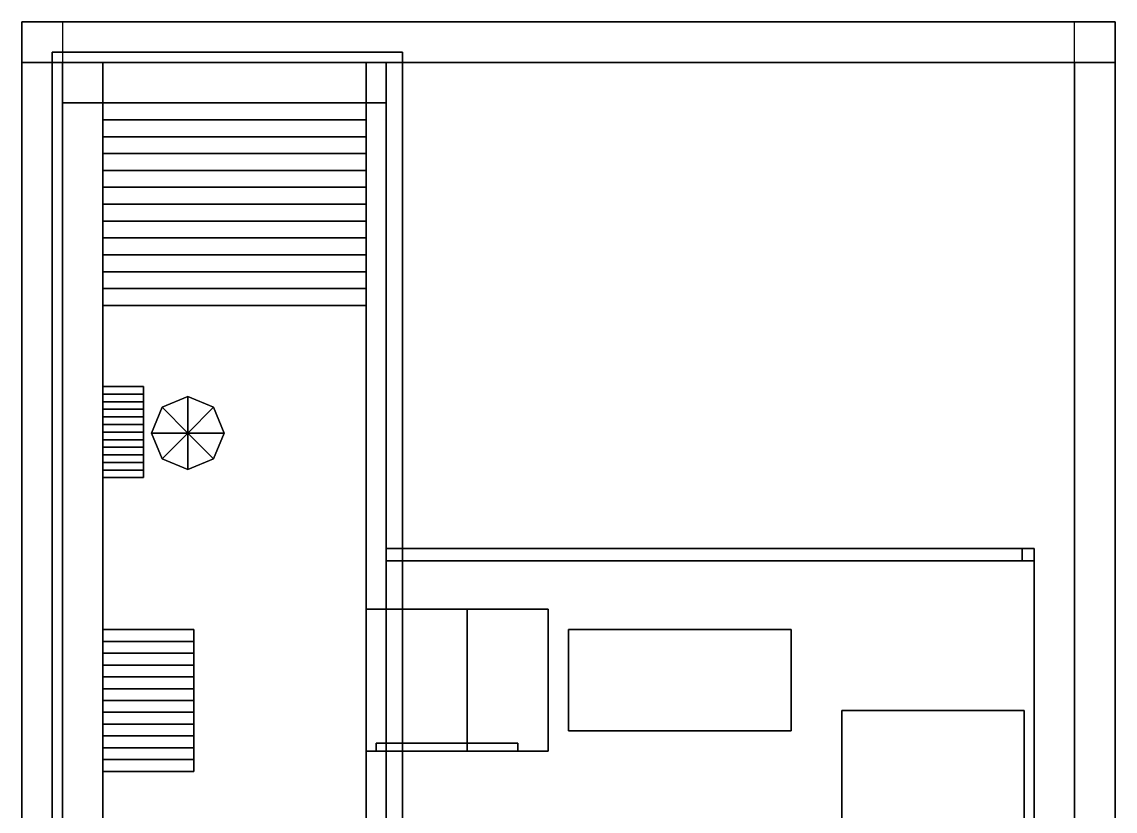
# Model space of a CAD drawing. Header units: millimetres. Extents: x -200 to 5200, y -250 to 30000.
# Drawn here: x -200 to 5200, y 26104 to 30000 of the extents above; entities that cross this region are included whole.
import ezdxf

# ---------------------------------------------------------------- set-up
doc = ezdxf.new("R2010")
doc.units = ezdxf.units.MM
for name, color, linetype in [('DOOR', 34, 'CONTINUOUS'), ('FLOOR', 9, 'CONTINUOUS'), ('FURN', 42, 'CONTINUOUS'), ('GLASS', 151, 'CONTINUOUS'), ('METAL', 250, 'CONTINUOUS'), ('SITE', 92, 'CONTINUOUS'), ('SLAB', 252, 'CONTINUOUS'), ('STONE', 8, 'CONTINUOUS'), ('WALL', 7, 'CONTINUOUS')]:
    doc.layers.add(name, color=color, linetype=linetype)

msp = doc.modelspace()

# ---------------------------------------------------------------- linework, layer by layer
at = {"layer": 'DOOR'}
for points in [[(1550, 26400, 450), (2250, 26400, 450), (2250, 26440, 450), (1550, 26440, 450)], [(1550, 26400, 2550), (2250, 26400, 2550), (2250, 26440, 2550), (1550, 26440, 2550)], [(1550, 26440, 450), (2250, 26440, 450), (2250, 26440, 2550), (1550, 26440, 2550)], [(1550, 26400, 450), (1550, 26440, 450), (1550, 26440, 2550), (1550, 26400, 2550)], [(2250, 26400, 450), (2250, 26440, 450), (2250, 26440, 2550), (2250, 26400, 2550)], [(1550, 26400, 450), (2250, 26400, 450), (2250, 26400, 2550), (1550, 26400, 2550)]]:
    msp.add_3dface(points, dxfattribs=at)
at = {"layer": 'FLOOR', "color": 131}
msp.add_3dface([(0, 26000, 455), (1600, 26000, 455), (1600, 29800, 455), (0, 29800, 455)], dxfattribs=at)
at = {"layer": 'FURN', "color": 7}
for points in [[(200, 28600, 450), (200, 29600, 450), (200, 29600, 500)], [(200, 28600, 450), (200, 29600, 500), (200, 29516.7, 500)], [(200, 28600, 450), (200, 29600, 450), (1500, 29600, 450), (1500, 28600, 450)], [(200, 29600, 450), (200, 29600, 500), (1500, 29600, 500), (1500, 29600, 450)], [(200, 29600, 500), (200, 29516.7, 500), (1500, 29516.7, 500), (1500, 29600, 500)], [(1500, 28600, 450), (1500, 29600, 450), (1500, 29600, 500)], [(1500, 28600, 450), (1500, 29600, 500), (1500, 29516.7, 500)], [(200, 28600, 450), (200, 29516.7, 500), (200, 29433.3, 500)], [(200, 29516.7, 500), (200, 29433.3, 500), (1500, 29433.3, 500), (1500, 29516.7, 500)], [(1500, 28600, 450), (1500, 29516.7, 500), (1500, 29433.3, 500)], [(200, 28600, 450), (200, 29433.3, 500), (200, 29350, 500)], [(200, 29433.3, 500), (200, 29350, 500), (1500, 29350, 500), (1500, 29433.3, 500)], [(1500, 28600, 450), (1500, 29433.3, 500), (1500, 29350, 500)], [(200, 28600, 450), (200, 29350, 500), (200, 29266.7, 500)], [(200, 29350, 500), (200, 29266.7, 500), (1500, 29266.7, 500), (1500, 29350, 500)], [(1500, 28600, 450), (1500, 29350, 500), (1500, 29266.7, 500)], [(200, 28600, 450), (200, 29266.7, 500), (200, 29183.3, 500)], [(200, 29266.7, 500), (200, 29183.3, 500), (1500, 29183.3, 500), (1500, 29266.7, 500)], [(1500, 28600, 450), (1500, 29266.7, 500), (1500, 29183.3, 500)], [(200, 28600, 450), (200, 29183.3, 500), (200, 29100, 500)], [(200, 29183.3, 500), (200, 29100, 500), (1500, 29100, 500), (1500, 29183.3, 500)], [(1500, 28600, 450), (1500, 29183.3, 500), (1500, 29100, 500)], [(200, 28600, 450), (200, 29100, 500), (200, 29016.7, 500)], [(200, 29100, 500), (200, 29016.7, 500), (1500, 29016.7, 500), (1500, 29100, 500)], [(1500, 28600, 450), (1500, 29100, 500), (1500, 29016.7, 500)], [(200, 28600, 450), (200, 29016.7, 500), (200, 28933.3, 500)], [(200, 29016.7, 500), (200, 28933.3, 500), (1500, 28933.3, 500), (1500, 29016.7, 500)], [(1500, 28600, 450), (1500, 29016.7, 500), (1500, 28933.3, 500)], [(200, 28600, 450), (200, 28933.3, 500), (200, 28850, 500)], [(200, 28933.3, 500), (200, 28850, 500), (1500, 28850, 500), (1500, 28933.3, 500)], [(1500, 28600, 450), (1500, 28933.3, 500), (1500, 28850, 500)], [(200, 28600, 450), (200, 28850, 500), (200, 28766.7, 500)], [(200, 28850, 500), (200, 28766.7, 500), (1500, 28766.7, 500), (1500, 28850, 500)], [(1500, 28600, 450), (1500, 28850, 500), (1500, 28766.7, 500)], [(200, 28600, 450), (200, 28766.7, 500), (200, 28683.3, 500)], [(200, 28766.7, 500), (200, 28683.3, 500), (1500, 28683.3, 500), (1500, 28766.7, 500)], [(1500, 28600, 450), (1500, 28766.7, 500), (1500, 28683.3, 500)], [(200, 28600, 450), (200, 28683.3, 500), (200, 28600, 500)], [(200, 28683.3, 500), (200, 28600, 500), (1500, 28600, 500), (1500, 28683.3, 500)], [(1500, 28600, 450), (1500, 28683.3, 500), (1500, 28600, 500)], [(200, 28600, 500), (200, 28600, 450), (1500, 28600, 450), (1500, 28600, 500)], [(200, 27750, 450), (200, 28200, 450), (200, 28200, 1250)], [(200, 27750, 450), (200, 28200, 1250), (200, 28162.5, 1250)], [(200, 27750, 450), (200, 28200, 450), (400, 28200, 450), (400, 27750, 450)], [(200, 28200, 450), (200, 28200, 1250), (400, 28200, 1250), (400, 28200, 450)], [(200, 28200, 1250), (200, 28162.5, 1250), (400, 28162.5, 1250), (400, 28200, 1250)], [(400, 27750, 450), (400, 28200, 450), (400, 28200, 1250)], [(400, 27750, 450), (400, 28200, 1250), (400, 28162.5, 1250)], [(200, 27750, 450), (200, 28162.5, 1250), (200, 28125, 1250)], [(200, 28162.5, 1250), (200, 28125, 1250), (400, 28125, 1250), (400, 28162.5, 1250)], [(400, 27750, 450), (400, 28162.5, 1250), (400, 28125, 1250)], [(620, 28150, 450), (492.7, 28097.3, 450), (492.7, 28097.3, 850), (620, 28150, 850)], [(620, 27970, 850), (620, 28150, 850), (492.7, 28097.3, 850)], [(747.3, 28097.3, 450), (620, 28150, 450), (620, 28150, 850), (747.3, 28097.3, 850)], [(620, 27970, 850), (747.3, 28097.3, 850), (620, 28150, 850)], [(200, 27750, 450), (200, 28125, 1250), (200, 28087.5, 1250)], [(200, 28125, 1250), (200, 28087.5, 1250), (400, 28087.5, 1250), (400, 28125, 1250)], [(200, 27750, 450), (200, 28087.5, 1250), (200, 28050, 1250)], [(200, 28087.5, 1250), (200, 28050, 1250), (400, 28050, 1250), (400, 28087.5, 1250)], [(400, 27750, 450), (400, 28125, 1250), (400, 28087.5, 1250)], [(400, 27750, 450), (400, 28087.5, 1250), (400, 28050, 1250)], [(492.7, 28097.3, 450), (440, 27970, 450), (440, 27970, 850), (492.7, 28097.3, 850)], [(620, 27970, 850), (492.7, 28097.3, 850), (440, 27970, 850)], [(620, 27970, 850), (800, 27970, 850), (747.3, 28097.3, 850)], [(800, 27970, 450), (747.3, 28097.3, 450), (747.3, 28097.3, 850), (800, 27970, 850)], [(200, 27750, 450), (200, 28050, 1250), (200, 28012.5, 1250)], [(200, 28050, 1250), (200, 28012.5, 1250), (400, 28012.5, 1250), (400, 28050, 1250)], [(400, 27750, 450), (400, 28050, 1250), (400, 28012.5, 1250)], [(200, 27750, 450), (200, 28012.5, 1250), (200, 27975, 1250)], [(200, 28012.5, 1250), (200, 27975, 1250), (400, 27975, 1250), (400, 28012.5, 1250)], [(200, 27750, 450), (200, 27975, 1250), (200, 27937.5, 1250)], [(200, 27975, 1250), (200, 27937.5, 1250), (400, 27937.5, 1250), (400, 27975, 1250)], [(400, 27750, 450), (400, 28012.5, 1250), (400, 27975, 1250)], [(400, 27750, 450), (400, 27975, 1250), (400, 27937.5, 1250)], [(200, 27750, 450), (200, 27937.5, 1250), (200, 27900, 1250)], [(200, 27937.5, 1250), (200, 27900, 1250), (400, 27900, 1250), (400, 27937.5, 1250)], [(400, 27750, 450), (400, 27937.5, 1250), (400, 27900, 1250)], [(440, 27970, 450), (492.7, 27842.7, 450), (492.7, 27842.7, 850), (440, 27970, 850)], [(620, 27970, 850), (440, 27970, 850), (492.7, 27842.7, 850)], [(620, 27970, 850), (492.7, 27842.7, 850), (620, 27790, 850)], [(620, 27970, 850), (620, 27790, 850), (747.3, 27842.7, 850)], [(620, 27970, 850), (747.3, 27842.7, 850), (800, 27970, 850)], [(747.3, 27842.7, 450), (800, 27970, 450), (800, 27970, 850), (747.3, 27842.7, 850)], [(200, 27750, 450), (200, 27900, 1250), (200, 27862.5, 1250)], [(200, 27900, 1250), (200, 27862.5, 1250), (400, 27862.5, 1250), (400, 27900, 1250)], [(400, 27750, 450), (400, 27900, 1250), (400, 27862.5, 1250)], [(200, 27750, 450), (200, 27862.5, 1250), (200, 27825, 1250)], [(200, 27862.5, 1250), (200, 27825, 1250), (400, 27825, 1250), (400, 27862.5, 1250)], [(200, 27750, 450), (200, 27825, 1250), (200, 27787.5, 1250)], [(200, 27825, 1250), (200, 27787.5, 1250), (400, 27787.5, 1250), (400, 27825, 1250)], [(400, 27750, 450), (400, 27862.5, 1250), (400, 27825, 1250)], [(400, 27750, 450), (400, 27825, 1250), (400, 27787.5, 1250)], [(492.7, 27842.7, 450), (620, 27790, 450), (620, 27790, 850), (492.7, 27842.7, 850)], [(620, 27790, 450), (747.3, 27842.7, 450), (747.3, 27842.7, 850), (620, 27790, 850)], [(200, 27750, 450), (200, 27787.5, 1250), (200, 27750, 1250)], [(200, 27787.5, 1250), (200, 27750, 1250), (400, 27750, 1250), (400, 27787.5, 1250)], [(400, 27750, 450), (400, 27787.5, 1250), (400, 27750, 1250)], [(200, 27750, 1250), (200, 27750, 450), (400, 27750, 450), (400, 27750, 1250)], [(200, 26300, 450), (200, 27000, 450), (200, 27000, 1300)], [(200, 26300, 450), (200, 27000, 1300), (200, 26941.7, 1300)], [(200, 26300, 450), (200, 27000, 450), (650, 27000, 450), (650, 26300, 450)], [(200, 27000, 450), (200, 27000, 1300), (650, 27000, 1300), (650, 27000, 450)], [(200, 27000, 1300), (200, 26941.7, 1300), (650, 26941.7, 1300), (650, 27000, 1300)], [(650, 26300, 450), (650, 27000, 450), (650, 27000, 1300)], [(650, 26300, 450), (650, 27000, 1300), (650, 26941.7, 1300)], [(200, 26300, 450), (200, 26941.7, 1300), (200, 26883.3, 1300)], [(200, 26941.7, 1300), (200, 26883.3, 1300), (650, 26883.3, 1300), (650, 26941.7, 1300)], [(650, 26300, 450), (650, 26941.7, 1300), (650, 26883.3, 1300)], [(200, 26300, 450), (200, 26883.3, 1300), (200, 26825, 1300)], [(200, 26883.3, 1300), (200, 26825, 1300), (650, 26825, 1300), (650, 26883.3, 1300)], [(650, 26300, 450), (650, 26883.3, 1300), (650, 26825, 1300)], [(200, 26300, 450), (200, 26825, 1300), (200, 26766.7, 1300)], [(200, 26825, 1300), (200, 26766.7, 1300), (650, 26766.7, 1300), (650, 26825, 1300)], [(650, 26300, 450), (650, 26825, 1300), (650, 26766.7, 1300)], [(200, 26300, 450), (200, 26766.7, 1300), (200, 26708.3, 1300)], [(200, 26766.7, 1300), (200, 26708.3, 1300), (650, 26708.3, 1300), (650, 26766.7, 1300)], [(650, 26300, 450), (650, 26766.7, 1300), (650, 26708.3, 1300)], [(200, 26300, 450), (200, 26708.3, 1300), (200, 26650, 1300)], [(200, 26708.3, 1300), (200, 26650, 1300), (650, 26650, 1300), (650, 26708.3, 1300)], [(650, 26300, 450), (650, 26708.3, 1300), (650, 26650, 1300)], [(200, 26300, 450), (200, 26650, 1300), (200, 26591.7, 1300)], [(200, 26650, 1300), (200, 26591.7, 1300), (650, 26591.7, 1300), (650, 26650, 1300)], [(650, 26300, 450), (650, 26650, 1300), (650, 26591.7, 1300)], [(200, 26300, 450), (200, 26591.7, 1300), (200, 26533.3, 1300)], [(200, 26591.7, 1300), (200, 26533.3, 1300), (650, 26533.3, 1300), (650, 26591.7, 1300)], [(650, 26300, 450), (650, 26591.7, 1300), (650, 26533.3, 1300)], [(200, 26300, 450), (200, 26533.3, 1300), (200, 26475, 1300)], [(200, 26533.3, 1300), (200, 26475, 1300), (650, 26475, 1300), (650, 26533.3, 1300)], [(650, 26300, 450), (650, 26533.3, 1300), (650, 26475, 1300)], [(200, 26300, 450), (200, 26475, 1300), (200, 26416.7, 1300)], [(200, 26475, 1300), (200, 26416.7, 1300), (650, 26416.7, 1300), (650, 26475, 1300)], [(650, 26300, 450), (650, 26475, 1300), (650, 26416.7, 1300)], [(200, 26300, 450), (200, 26416.7, 1300), (200, 26358.3, 1300)], [(200, 26416.7, 1300), (200, 26358.3, 1300), (650, 26358.3, 1300), (650, 26416.7, 1300)], [(650, 26300, 450), (650, 26416.7, 1300), (650, 26358.3, 1300)], [(200, 26300, 450), (200, 26358.3, 1300), (200, 26300, 1300)], [(200, 26358.3, 1300), (200, 26300, 1300), (650, 26300, 1300), (650, 26358.3, 1300)], [(650, 26300, 450), (650, 26358.3, 1300), (650, 26300, 1300)], [(200, 26300, 1300), (200, 26300, 450), (650, 26300, 450), (650, 26300, 1300)]]:
    msp.add_3dface(points, dxfattribs=at)
at = {"layer": 'GLASS'}
for points in [[(1600, 26000, 2950), (4800, 26000, 2950), (4800, 27400, 2950), (1600, 27400, 2950)], [(1600, 26000, 2970), (4800, 26000, 2970), (4800, 27400, 2970), (1600, 27400, 2970)], [(1600, 27400, 2950), (4800, 27400, 2950), (4800, 27400, 2970), (1600, 27400, 2970)], [(1600, 26000, 2950), (1600, 27400, 2950), (1600, 27400, 2970), (1600, 26000, 2970)], [(4800, 26000, 2950), (4800, 27400, 2950), (4800, 27400, 2970), (4800, 26000, 2970)]]:
    msp.add_3dface(points, dxfattribs=at)
at = {"layer": 'METAL'}
for points in [[(1600, 27340, 2890), (4800, 27340, 2890), (4800, 27400, 2890), (1600, 27400, 2890)], [(1600, 27340, 2990), (4800, 27340, 2990), (4800, 27400, 2990), (1600, 27400, 2990)], [(1600, 27400, 2890), (4800, 27400, 2890), (4800, 27400, 2990), (1600, 27400, 2990)], [(1600, 27340, 2890), (1600, 27400, 2890), (1600, 27400, 2990), (1600, 27340, 2990)], [(4740, 27340, 40), (4800, 27340, 40), (4800, 27400, 40), (4740, 27400, 40)], [(4740, 27340, 2890), (4800, 27340, 2890), (4800, 27400, 2890), (4740, 27400, 2890)], [(4740, 27400, 40), (4800, 27400, 40), (4800, 27400, 2890), (4740, 27400, 2890)], [(4740, 27340, 40), (4740, 27400, 40), (4740, 27400, 2890), (4740, 27340, 2890)], [(4800, 27340, 2890), (4800, 27400, 2890), (4800, 27400, 2990), (4800, 27340, 2990)], [(4800, 27340, 40), (4800, 27400, 40), (4800, 27400, 2890), (4800, 27340, 2890)], [(1600, 27340, 2890), (4800, 27340, 2890), (4800, 27340, 2990), (1600, 27340, 2990)], [(4740, 27340, 40), (4800, 27340, 40), (4800, 27340, 2890), (4740, 27340, 2890)]]:
    msp.add_3dface(points, dxfattribs=at)
at = {"layer": 'SITE'}
msp.add_3dface([(0, 0), (5000, 0), (5000, 30000), (0, 30000)], dxfattribs=at)
at = {"layer": 'SLAB'}
for points in [[(-50, 26000, 3050), (1680, 26000, 3050), (1680, 29850, 3050), (-50, 29850, 3050)], [(-50, 26000, 3230), (1680, 26000, 3230), (1680, 29850, 3230), (-50, 29850, 3230)], [(-50, 29850, 3050), (1680, 29850, 3050), (1680, 29850, 3230), (-50, 29850, 3230)], [(-50, 26000, 3050), (-50, 29850, 3050), (-50, 29850, 3230), (-50, 26000, 3230)], [(1680, 26000, 3050), (1680, 29850, 3050), (1680, 29850, 3230), (1680, 26000, 3230)]]:
    msp.add_3dface(points, dxfattribs=at)
at = {"layer": 'STONE'}
for points in [[(0, 26000), (1600, 26000), (1600, 29800), (0, 29800)], [(0, 26000, 450), (1600, 26000, 450), (1600, 29800, 450), (0, 29800, 450)], [(0, 29800), (1600, 29800), (1600, 29800, 450), (0, 29800, 450)], [(0, 26000), (0, 29800), (0, 29800, 450), (0, 26000, 450)], [(1600, 26000), (1600, 29800), (1600, 29800, 450), (1600, 26000, 450)], [(1600, 26400), (2000, 26400), (2000, 27100), (1600, 27100)], [(1600, 26400, 300), (2000, 26400, 300), (2000, 27100, 300), (1600, 27100, 300)], [(1600, 27100), (2000, 27100), (2000, 27100, 300), (1600, 27100, 300)], [(1600, 26400), (1600, 27100), (1600, 27100, 300), (1600, 26400, 300)], [(2000, 26400), (2000, 27100), (2000, 27100, 300), (2000, 26400, 300)], [(2000, 26400), (2400, 26400), (2400, 27100), (2000, 27100)], [(2000, 26400, 150), (2400, 26400, 150), (2400, 27100, 150), (2000, 27100, 150)], [(2000, 27100), (2400, 27100), (2400, 27100, 150), (2000, 27100, 150)], [(2000, 26400), (2000, 27100), (2000, 27100, 150), (2000, 26400, 150)], [(2400, 26400), (2400, 27100), (2400, 27100, 150), (2400, 26400, 150)], [(2500, 26500, 40), (3600, 26500, 40), (3600, 27000, 40), (2500, 27000, 40)], [(2500, 26500, 70), (3600, 26500, 70), (3600, 27000, 70), (2500, 27000, 70)], [(2500, 27000, 40), (3600, 27000, 40), (3600, 27000, 70), (2500, 27000, 70)], [(2500, 26500, 40), (2500, 27000, 40), (2500, 27000, 70), (2500, 26500, 70)], [(3600, 26500, 40), (3600, 27000, 40), (3600, 27000, 70), (3600, 26500, 70)], [(3850, 26000), (4750, 26000), (4750, 26600), (3850, 26600)], [(3850, 26000, 300), (4750, 26000, 300), (4750, 26600, 300), (3850, 26600, 300)], [(3850, 26600), (4750, 26600), (4750, 26600, 300), (3850, 26600, 300)], [(3850, 26000), (3850, 26600), (3850, 26600, 300), (3850, 26000, 300)], [(4750, 26000), (4750, 26600), (4750, 26600, 300), (4750, 26000, 300)], [(2500, 26500, 40), (3600, 26500, 40), (3600, 26500, 70), (2500, 26500, 70)], [(1600, 26400), (2000, 26400), (2000, 26400, 300), (1600, 26400, 300)], [(2000, 26400), (2400, 26400), (2400, 26400, 150), (2000, 26400, 150)]]:
    msp.add_3dface(points, dxfattribs=at)
at = {"layer": 'WALL'}
for points in [[(-200, 29800), (5200, 29800), (5200, 30000), (-200, 30000)], [(-200, 29800, 2400), (5200, 29800, 2400), (5200, 30000, 2400), (-200, 30000, 2400)], [(-200, 30000), (5200, 30000), (5200, 30000, 2400), (-200, 30000, 2400)], [(-200, 29800), (-200, 30000), (-200, 30000, 2400), (-200, 29800, 2400)], [(5200, 29800), (5200, 30000), (5200, 30000, 2400), (5200, 29800, 2400)], [(-200, 29800), (5200, 29800), (5200, 29800, 2400), (-200, 29800, 2400)], [(-200, 26000), (0, 26000), (0, 29800), (-200, 29800)], [(-200, 26000, 2400), (0, 26000, 2400), (0, 29800, 2400), (-200, 29800, 2400)], [(-200, 29800), (0, 29800), (0, 29800, 2400), (-200, 29800, 2400)], [(-200, 26000), (-200, 29800), (-200, 29800, 2400), (-200, 26000, 2400)], [(0, 26000), (0, 29800), (0, 29800, 2400), (0, 26000, 2400)], [(0, 26000, 450), (200, 26000, 450), (200, 29800, 450), (0, 29800, 450)], [(0, 26000, 3050), (200, 26000, 3050), (200, 29800, 3050), (0, 29800, 3050)], [(0, 29800, 450), (200, 29800, 450), (200, 29800, 3050), (0, 29800, 3050)], [(0, 26000, 450), (0, 29800, 450), (0, 29800, 3050), (0, 26000, 3050)], [(0, 29600, 450), (1600, 29600, 450), (1600, 29800, 450), (0, 29800, 450)], [(0, 29600, 3050), (1600, 29600, 3050), (1600, 29800, 3050), (0, 29800, 3050)], [(0, 29800, 450), (1600, 29800, 450), (1600, 29800, 3050), (0, 29800, 3050)], [(0, 29600, 450), (0, 29800, 450), (0, 29800, 3050), (0, 29600, 3050)], [(200, 26000, 450), (200, 29800, 450), (200, 29800, 3050), (200, 26000, 3050)], [(1500, 27100, 450), (1600, 27100, 450), (1600, 29800, 450), (1500, 29800, 450)], [(1500, 27100, 3050), (1600, 27100, 3050), (1600, 29800, 3050), (1500, 29800, 3050)], [(1500, 29800, 450), (1600, 29800, 450), (1600, 29800, 3050), (1500, 29800, 3050)], [(1500, 27100, 450), (1500, 29800, 450), (1500, 29800, 3050), (1500, 27100, 3050)], [(1600, 27100, 450), (1600, 29800, 450), (1600, 29800, 3050), (1600, 27100, 3050)], [(1600, 29600, 450), (1600, 29800, 450), (1600, 29800, 3050), (1600, 29600, 3050)], [(5000, 26000), (5200, 26000), (5200, 29800), (5000, 29800)], [(5000, 26000, 2400), (5200, 26000, 2400), (5200, 29800, 2400), (5000, 29800, 2400)], [(5000, 29800), (5200, 29800), (5200, 29800, 2400), (5000, 29800, 2400)], [(5000, 26000), (5000, 29800), (5000, 29800, 2400), (5000, 26000, 2400)], [(5200, 26000), (5200, 29800), (5200, 29800, 2400), (5200, 26000, 2400)], [(0, 29600, 450), (1600, 29600, 450), (1600, 29600, 3050), (0, 29600, 3050)], [(1500, 26400, 2650), (1600, 26400, 2650), (1600, 27100, 2650), (1500, 27100, 2650)], [(1500, 26400, 3050), (1600, 26400, 3050), (1600, 27100, 3050), (1500, 27100, 3050)], [(1500, 27100, 2650), (1600, 27100, 2650), (1600, 27100, 3050), (1500, 27100, 3050)], [(1500, 26400, 2650), (1500, 27100, 2650), (1500, 27100, 3050), (1500, 26400, 3050)], [(1500, 27100, 450), (1600, 27100, 450), (1600, 27100, 3050), (1500, 27100, 3050)], [(1600, 26400, 2650), (1600, 27100, 2650), (1600, 27100, 3050), (1600, 26400, 3050)], [(1500, 26000, 450), (1600, 26000, 450), (1600, 26400, 450), (1500, 26400, 450)], [(1500, 26000, 3050), (1600, 26000, 3050), (1600, 26400, 3050), (1500, 26400, 3050)], [(1500, 26400, 450), (1600, 26400, 450), (1600, 26400, 3050), (1500, 26400, 3050)], [(1500, 26000, 450), (1500, 26400, 450), (1500, 26400, 3050), (1500, 26000, 3050)], [(1500, 26400, 2650), (1600, 26400, 2650), (1600, 26400, 3050), (1500, 26400, 3050)], [(1600, 26000, 450), (1600, 26400, 450), (1600, 26400, 3050), (1600, 26000, 3050)]]:
    msp.add_3dface(points, dxfattribs=at)

doc.saveas('drawing.dxf')
